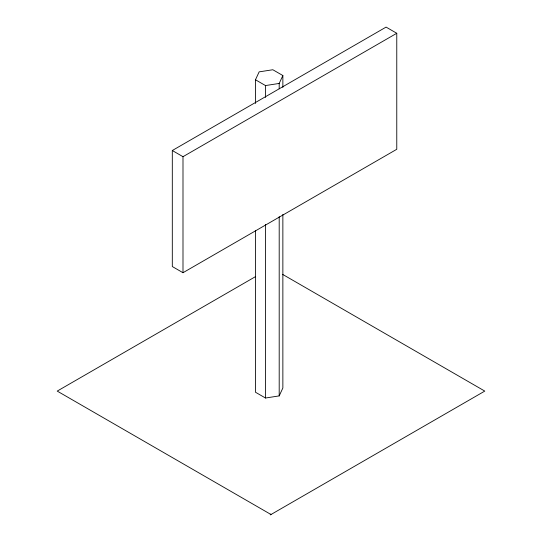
<?xml version="1.0" encoding="UTF-8"?>
<svg xmlns="http://www.w3.org/2000/svg" width="542" height="542" viewBox="0 0 542 542"><rect width="100%" height="100%" fill="white"/><g stroke="black" fill="none" stroke-linecap="round" stroke-linejoin="round"><path stroke-width="0.81" d="M270.336 514.128L270.329 514.9L484.778 391.094L282.714 274.435M255.472 103.481L255.472 79.776L259.144 71.862L272.836 69.749L282.863 75.534L282.863 87.391M279.198 88.813L279.198 83.441L282.863 75.534M255.472 230.499L255.472 392.232L265.499 398.018L279.198 395.904L282.863 387.991L282.863 214.408M172.309 150.52L386.08 27.1L396.771 33.272L396.771 149.287L182.993 272.714L172.309 266.542L172.309 150.52L182.993 156.692L396.771 33.272M255.628 276.549L57.222 391.094L271 514.514M255.472 79.776L265.499 85.561L279.198 83.441M279.198 216.665L279.198 395.904M265.499 85.561L265.499 97.418M265.499 224.435L265.499 398.018M182.993 156.692L182.993 272.714"/></g></svg>
